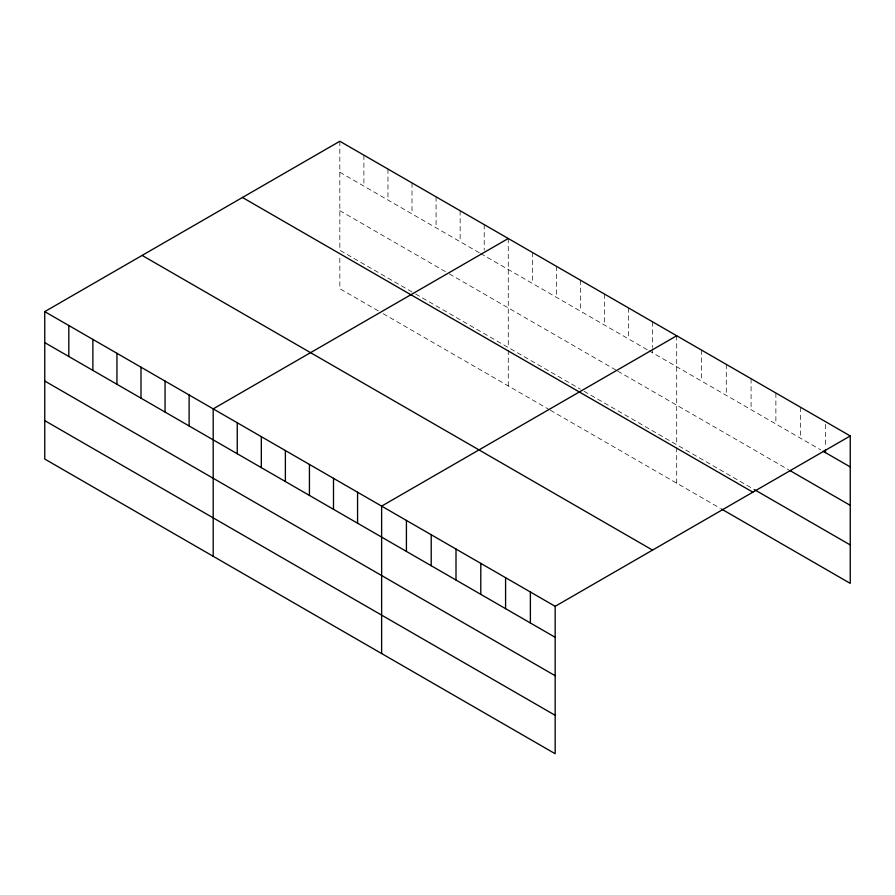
<?xml version="1.0" encoding="UTF-8"?>
<svg xmlns="http://www.w3.org/2000/svg" width="895" height="895" viewBox="0 0 895 895"><rect width="100%" height="100%" fill="white"/><g stroke="black" fill="none" stroke-linecap="round" stroke-linejoin="round"><path stroke-width="0.67" stroke-dasharray="4.47 3.36" d="M339.831 141.265L339.831 250.264L412.013 291.938M339.831 172.243L479.396 252.826M480.593 253.52L647.835 350.068M649.032 350.762L820.737 449.894M339.831 210.672L448.115 273.188M449.312 273.881L616.554 370.429M617.751 371.134L788.864 469.92M415.627 294.019L580.452 389.18M584.066 391.272L754.619 489.744M378.328 310.912L339.831 288.682L339.831 255.746M383.138 313.686L549.172 409.552M550.38 410.246L720.385 508.394M825.458 424.331L825.458 447.231M800.667 407.326L800.667 438.304M775.875 393.017L775.875 423.995M751.084 378.697L751.084 409.686M726.293 364.388L726.293 395.366M701.501 350.068L701.501 381.057M676.709 335.759L676.709 444.759M676.709 447.5L676.709 483.177M652.645 321.864L652.645 347.461M652.645 348.804L652.645 352.854M628.581 307.969L628.581 338.959M604.517 294.086L604.517 325.064M580.452 280.191L580.452 311.169M556.399 266.296L556.399 297.274M532.335 252.401L532.335 283.391M508.27 238.506L508.27 347.506M508.27 350.247L508.27 385.935M484.206 224.623L484.206 250.208M460.142 210.728L460.142 241.706M436.078 196.833L436.078 227.822M412.013 182.938L412.013 213.927M387.96 169.043L387.96 200.032M363.896 155.159L363.896 186.138"/><path stroke-width="1.34" d="M44.75 311.628L555.168 606.318L555.168 753.735L44.75 459.045L44.75 311.628L339.831 141.265L850.25 435.954L850.25 583.372L721.571 509.076M508.27 238.506L213.189 408.87L213.189 556.298M676.709 335.759L381.628 506.122L381.628 653.54M555.168 606.318L850.25 435.954M823.098 451.259L850.25 466.933M790.039 470.602L850.25 505.362M754.619 489.744L850.25 544.943M242.455 197.482L752.874 492.172M142.126 255.411L652.544 550.101M44.75 342.606L555.168 637.296M44.75 381.035L555.168 675.725M44.75 420.628L555.168 715.306M825.458 449.928L825.458 452.624M530.377 591.998L530.377 622.987M505.585 577.689L505.585 608.667M480.794 563.38L480.794 594.358M456.002 549.06L456.002 580.049M431.211 534.751L431.211 565.729M406.419 520.431L406.419 551.421M357.564 492.228L357.564 523.217M333.499 478.333L333.499 509.322M309.435 464.449L309.435 495.427M285.382 450.554L285.382 481.532M261.318 436.659L261.318 467.637M237.253 422.764L237.253 453.754M189.125 394.986L189.125 425.964M165.06 381.091L165.06 412.069M140.996 367.196L140.996 398.185M116.943 353.301L116.943 384.291M92.879 339.406L92.879 370.396M68.814 325.523L68.814 356.501"/></g></svg>
